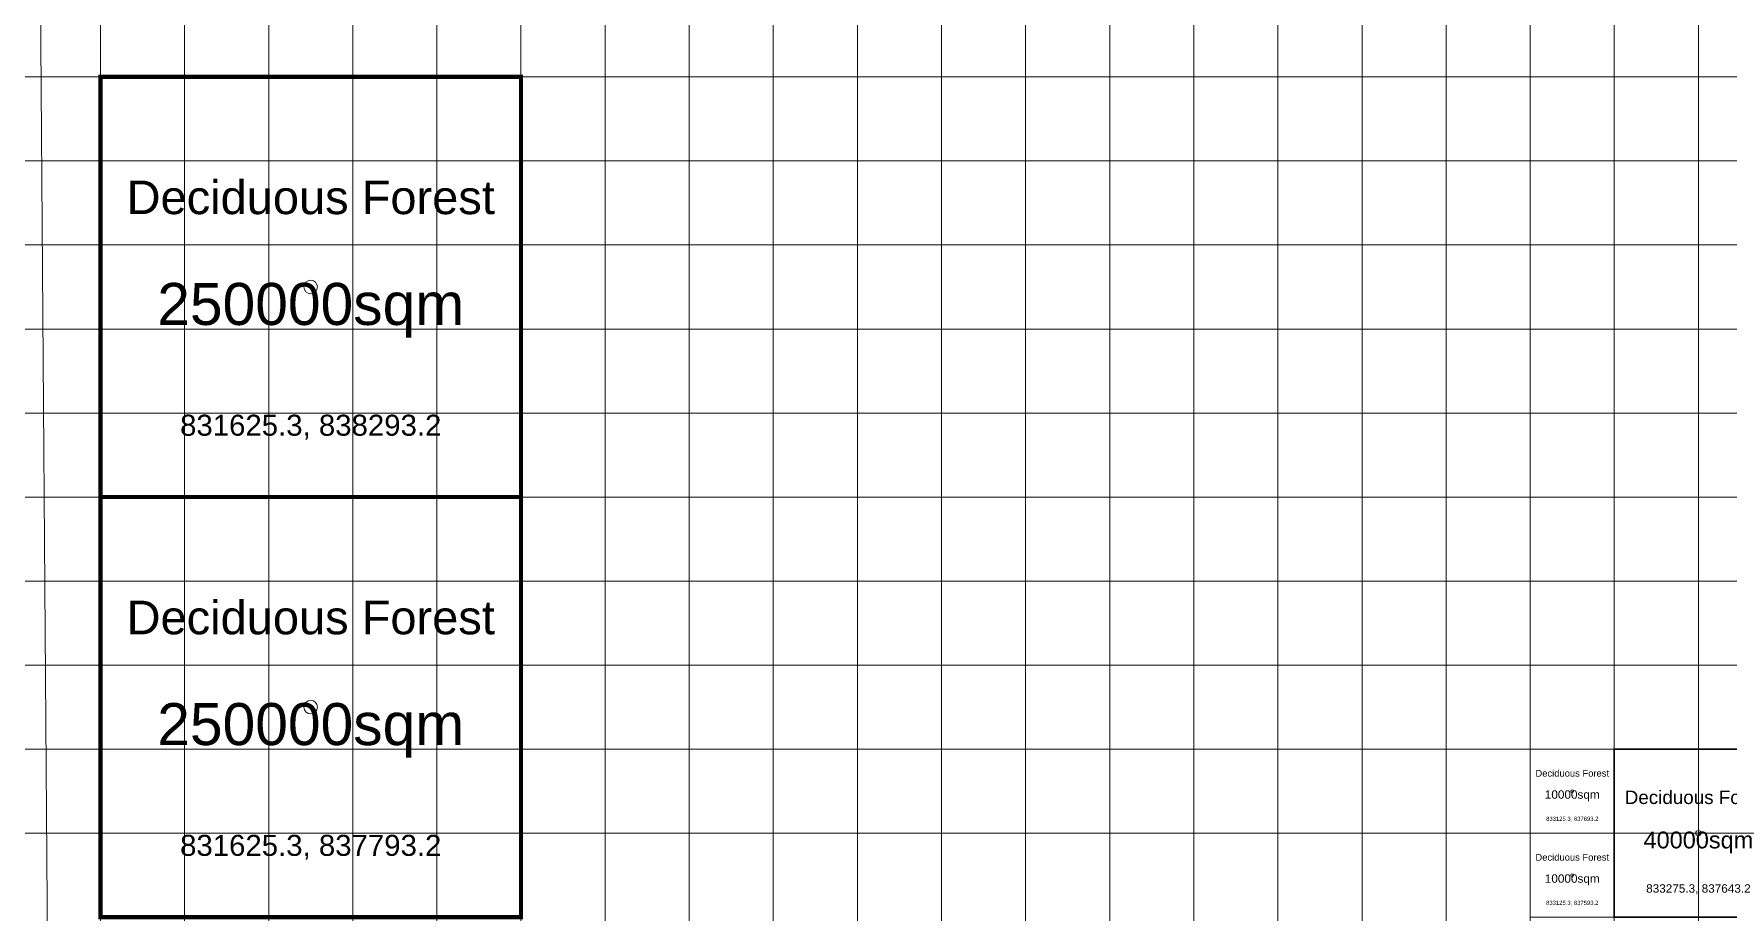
# Model space of a CAD drawing. Header units: millimetres. Extents: x 828163 to 838163, y 832572 to 842572.
# Drawn here: x 831296 to 833311, y 837549 to 838594 of the extents above; entities that cross this region are included whole.
import ezdxf
from ezdxf.enums import TextEntityAlignment as Align

# ---------------------------------------------------------------- set-up
doc = ezdxf.new("R2010")
doc.units = ezdxf.units.MM
doc.header["$MEASUREMENT"] = 0
doc.layers.add('0_10km_10km', color=4, linetype='Continuous', lineweight=0)
doc.layers.add('0_Land Use', color=2, linetype='Continuous', lineweight=0)
doc.layers.add('Deciduous Forest', color=79, linetype='Continuous', true_color=0x375623)
doc.styles.get("Standard").update_dxf_attribs({"font": 'arial.ttf'})
picture_1 = doc.add_image_def('image1.jpg', size_in_pixel=(720, 736))

# ---------------------------------------------------------------- blocks, each defined once
blk = doc.blocks.new('*U29')
blk.add_circle((250, 250), 8.02)
at = {"layer": 'Deciduous Forest', "const_width": 5}
blk.add_lwpolyline([(0, 0), (500, 0), (500, 500), (0, 500)], close=True, dxfattribs=at)
at = {"color": 0}
blk.add_attdef('LAND_TYPE', text='', height=40, dxfattribs=at).set_placement((250, 336.7), align=Align.CENTER)
for tag, height, p in [('BOX_AREA', 50, (250, 204.8)), ('COOR', 25, (250, 73))]:
    blk.add_attdef(tag, text='', height=height).set_placement(p, align=Align.CENTER)
blk = doc.blocks.new('*U49')
blk.add_circle((250, 250), 8.02)
at = {"layer": 'Deciduous Forest', "const_width": 5}
blk.add_lwpolyline([(0, 0), (500, 0), (500, 500), (0, 500)], close=True, dxfattribs=at)
at = {"color": 0}
blk.add_attdef('LAND_TYPE', text='', height=40, dxfattribs=at).set_placement((250, 336.7), align=Align.CENTER)
for tag, height, p in [('BOX_AREA', 50, (250, 204.8)), ('COOR', 25, (250, 73))]:
    blk.add_attdef(tag, text='', height=height).set_placement(p, align=Align.CENTER)
blk = doc.blocks.new('*U80')
blk.add_circle((100, 100), 3.21)
at = {"layer": 'Deciduous Forest', "const_width": 2}
blk.add_lwpolyline([(0, 0), (200, 0), (200, 200), (0, 200)], close=True, dxfattribs=at)
at = {"color": 0}
blk.add_attdef('LAND_TYPE', text='', height=16, dxfattribs=at).set_placement((100, 134.7), align=Align.CENTER)
for tag, height, p in [('BOX_AREA', 20, (100, 81.9)), ('COOR', 10, (100, 29.2))]:
    blk.add_attdef(tag, text='', height=height).set_placement(p, align=Align.CENTER)
blk = doc.blocks.new('*U84')
blk.add_circle((50, 50), 1.6)
at = {"layer": 'Deciduous Forest', "const_width": 1}
blk.add_lwpolyline([(0, 0), (100, 0), (100, 100), (0, 100)], close=True, dxfattribs=at)
at = {"color": 0}
blk.add_attdef('LAND_TYPE', text='', height=8, dxfattribs=at).set_placement((50, 67.3), align=Align.CENTER)
for tag, height, p in [('BOX_AREA', 10, (50, 41)), ('COOR', 5, (50, 14.6))]:
    blk.add_attdef(tag, text='', height=height).set_placement(p, align=Align.CENTER)
blk = doc.blocks.new('*U96')
blk.add_circle((50, 50), 1.6)
at = {"layer": 'Deciduous Forest', "const_width": 1}
blk.add_lwpolyline([(0, 0), (100, 0), (100, 100), (0, 100)], close=True, dxfattribs=at)
at = {"color": 0}
blk.add_attdef('LAND_TYPE', text='', height=8, dxfattribs=at).set_placement((50, 67.3), align=Align.CENTER)
for tag, height, p in [('BOX_AREA', 10, (50, 41)), ('COOR', 5, (50, 14.6))]:
    blk.add_attdef(tag, text='', height=height).set_placement(p, align=Align.CENTER)

msp = doc.modelspace()

# ---------------------------------------------------------------- linework, layer by layer
at = {"layer": '0_Land Use', "color": 0}
for p, direction in [((831375.3, 835743.2), (0, -1)), ((831475.3, 835743.2), (0, -1)), ((831575.3, 835743.2), (0, -1)), ((831675.3, 835743.2), (0, -1)), ((831775.3, 835743.2), (0, -1)), ((831875.3, 835743.2), (0, -1)), ((831975.3, 835743.2), (0, -1)), ((832075.3, 835743.2), (0, -1)), ((832175.3, 835743.2), (0, -1)), ((832275.3, 835743.2), (0, -1)), ((832375.3, 835743.2), (0, -1)), ((832475.3, 835743.2), (0, -1)), ((832575.3, 835743.2), (0, -1)), ((832675.3, 835743.2), (0, -1)), ((832775.3, 835743.2), (0, -1)), ((832875.3, 835743.2), (0, -1)), ((832975.3, 835743.2), (0, -1)), ((833075.3, 835743.2), (0, -1)), ((833175.3, 835743.2), (0, -1)), ((833275.3, 835743.2), (0, -1)), ((832375.3, 838543.2), (1, 0)), ((832375.3, 838443.2), (1, 0)), ((832375.3, 838343.2), (1, 0)), ((832375.3, 838243.2), (1, 0)), ((832375.3, 838143.2), (1, 0)), ((832375.3, 838043.2), (1, 0)), ((832375.3, 837943.2), (1, 0)), ((832375.3, 837843.2), (1, 0)), ((832375.3, 837743.2), (1, 0)), ((832375.3, 837643.2), (1, 0))]:
    msp.add_xline(p, direction, dxfattribs=at)

# ---------------------------------------------------------------- block references
for name, p, values in [('*U49', (831375.3, 838043.2), {'BOX_AREA': '250000sqm', 'COOR': '831625.3, 838293.2', 'LAND_TYPE': 'Deciduous Forest'}), ('*U29', (831375.3, 837543.2), {'BOX_AREA': '250000sqm', 'COOR': '831625.3, 837793.2', 'LAND_TYPE': 'Deciduous Forest'}), ('*U96', (833075.3, 837643.2), {'BOX_AREA': '10000sqm', 'COOR': '833125.3, 837693.2', 'LAND_TYPE': 'Deciduous Forest'}), ('*U80', (833175.3, 837543.2), {'BOX_AREA': '40000sqm', 'COOR': '833275.3, 837643.2', 'LAND_TYPE': 'Deciduous Forest'}), ('*U84', (833075.3, 837543.2), {'BOX_AREA': '10000sqm', 'COOR': '833125.3, 837593.2', 'LAND_TYPE': 'Deciduous Forest'})]:
    msp.add_blockref(name, p, dxfattribs=at).add_auto_attribs(values)

# ---------------------------------------------------------------- pictures from other files: only their frames are drawn
at = {"layer": '0_10km_10km'}
image = msp.add_image(picture_1, insert=(831327.5, 835473.9), size_in_units=(4155.6, 4248), rotation=0.4231, dxfattribs=at)
image.dxf.flags = 7

doc.saveas('drawing.dxf')
